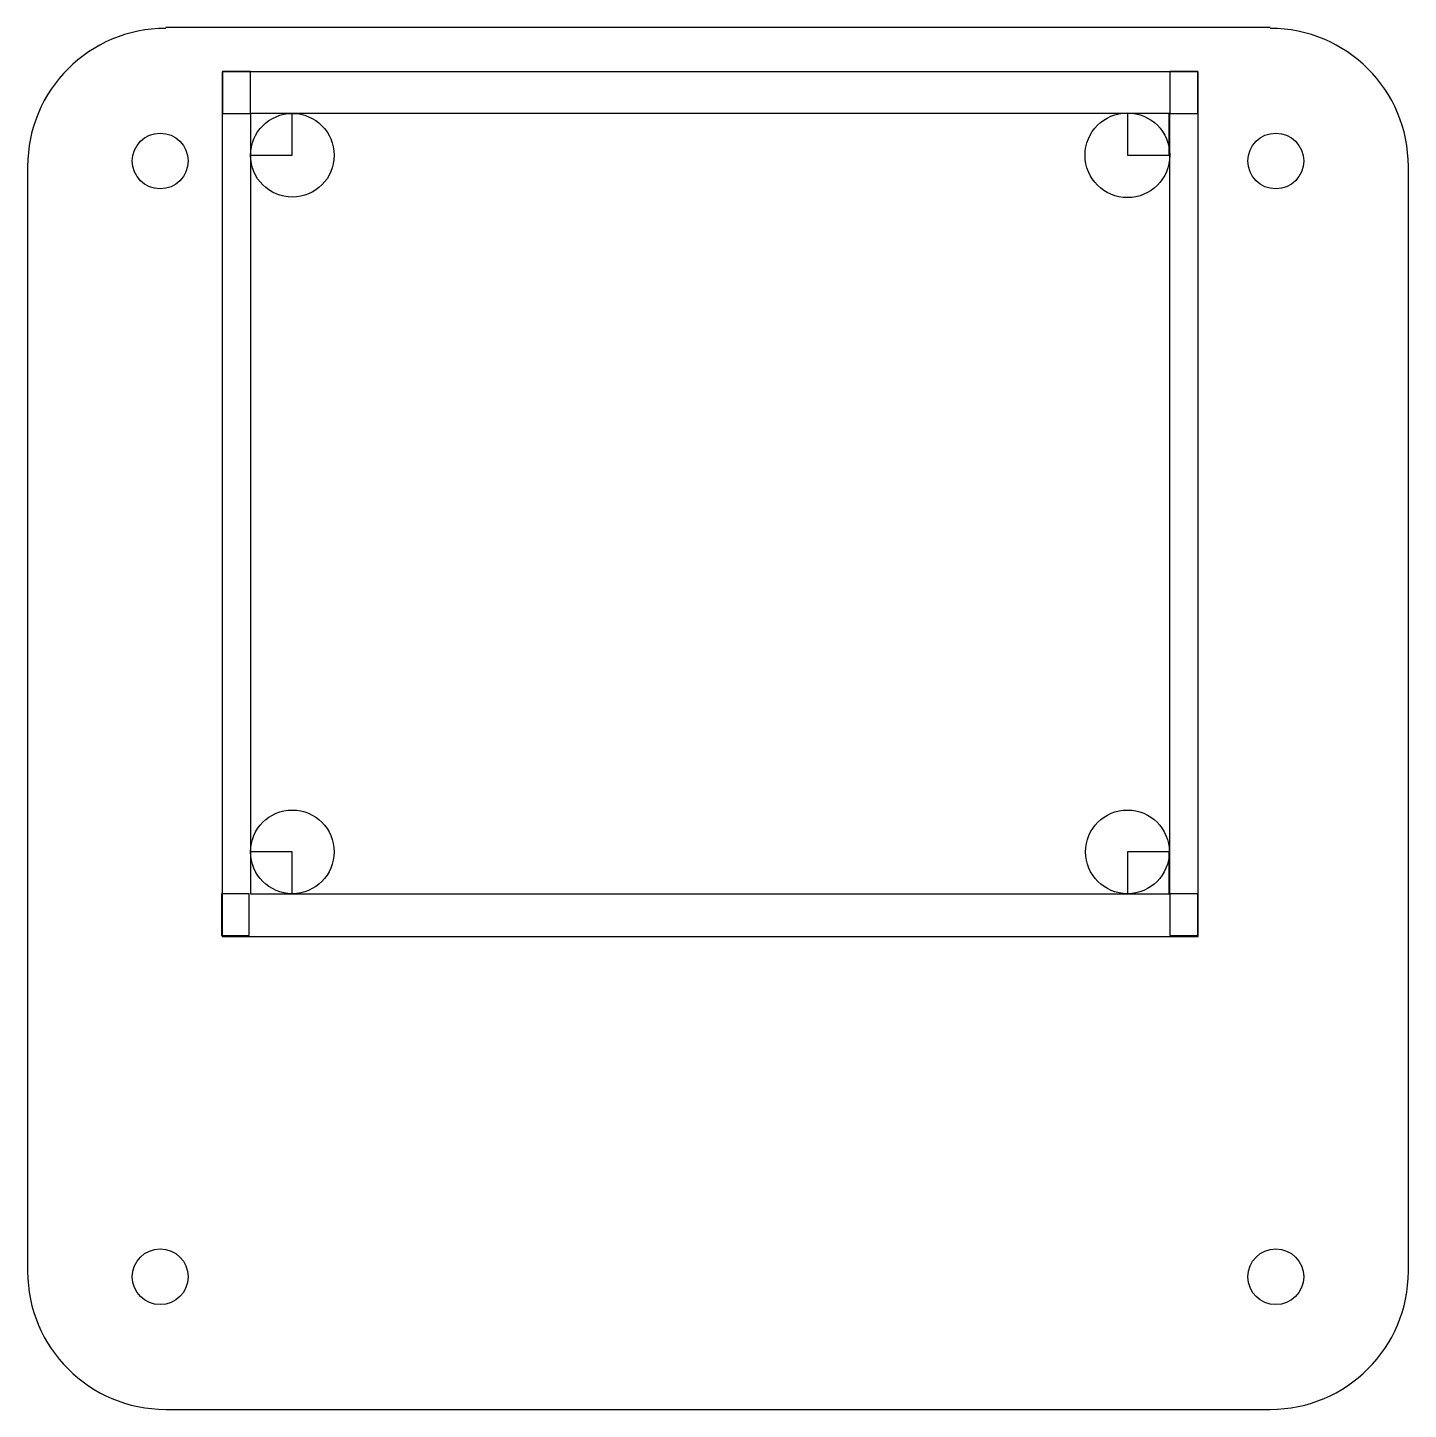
# Model space of a CAD drawing. Header units: millimetres. Extents: x 0.5 to 99.5, y 0.5 to 99.6.
import ezdxf

# ---------------------------------------------------------------- set-up
doc = ezdxf.new("R2010")
doc.units = ezdxf.units.MM
doc.layers.add('默认', color=18, linetype='Continuous', true_color=0x000000)

msp = doc.modelspace()

# ---------------------------------------------------------------- linework, layer by layer
at = {"layer": '默认'}
for points in [[(89.607, 99.562), (10.393, 99.562)], [(0.491, 89.607), (0.491, 10.393)], [(99.509, 10.393), (99.509, 89.607)], [(10.393, 0.491), (89.607, 0.491)]]:
    msp.add_lwpolyline(points, dxfattribs=at)
for points in [[(14.436, 34.395), (84.436, 34.395), (84.436, 96.395), (14.436, 96.395)], [(14.474, 93.41), (16.474, 93.41), (16.474, 96.41), (14.474, 96.41)], [(82.401, 93.41), (84.401, 93.41), (84.401, 96.41), (82.401, 96.41)], [(16.474, 90.41), (19.474, 90.41), (19.474, 93.41), (16.474, 93.41)], [(16.474, 37.466), (82.401, 37.466), (82.401, 93.41), (16.474, 93.41)], [(79.362, 90.41), (82.362, 90.41), (82.362, 93.41), (79.362, 93.41)], [(16.474, 37.465), (19.474, 37.465), (19.474, 40.465), (16.474, 40.465)], [(79.362, 37.465), (82.362, 37.465), (82.362, 40.465), (79.362, 40.465)], [(14.384, 34.466), (16.384, 34.466), (16.384, 37.466), (14.384, 37.466)], [(82.401, 34.466), (84.401, 34.466), (84.401, 37.466), (82.401, 37.466)]]:
    msp.add_lwpolyline(points, close=True, dxfattribs=at)
for centre, radius in [((19.474, 90.41), 3), ((79.362, 90.41), 3.039), ((10, 90), 2), ((90, 90), 2), ((19.474, 40.465), 2.999), ((79.362, 40.465), 3), ((10, 10), 2), ((90, 10), 2)]:
    msp.add_circle(centre, radius, dxfattribs=at)
for centre, start, end in [((10.393, 89.607), 90, 180), ((89.607, 89.607), 360, 90), ((10.393, 10.393), 180, 270), ((89.607, 10.393), 270, 0)]:
    msp.add_arc(centre, 9.902, start, end, dxfattribs=at)

doc.saveas('drawing.dxf')
